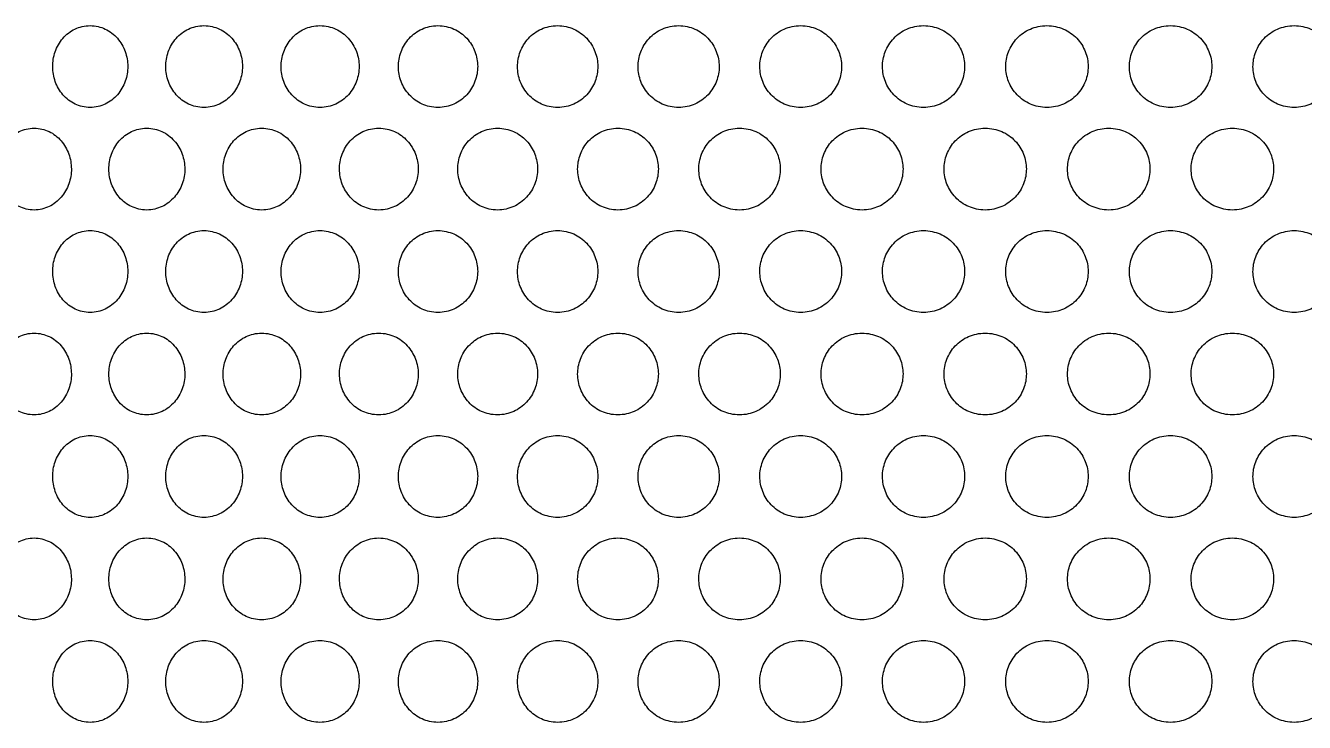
# Model space of a CAD drawing. Header units: millimetres. Extents: x 750 to 8479, y 2174 to 4333.
# Drawn here: x 1168 to 1292.8, y 2675.1 to 2743.1 of the extents above; entities that cross this region are included whole.
import ezdxf

# ---------------------------------------------------------------- set-up
doc = ezdxf.new("R2010")
doc.units = ezdxf.units.MM
doc.header["$LTSCALE"] = 153.67
doc.layers.add('02___PRT_ALL_AXES', color=7, linetype='CONTINUOUS')

msp = doc.modelspace()

# ---------------------------------------------------------------- linework, layer by layer
at = {"layer": '02___PRT_ALL_AXES', "color": 0, "linetype": 'Continuous'}
for points in [[(1174.32986, 2735.06591), (1173.78809, 2735.08775), (1172.82093, 2735.29974), (1171.6082, 2736.24269), (1170.84657, 2737.58256), (1170.59606, 2739.04925), (1170.83646, 2740.52312), (1171.59651, 2741.87762), (1172.81549, 2742.83075), (1173.78591, 2743.04428), (1174.32986, 2743.06591)], [(1174.32986, 2743.06591), (1174.87162, 2743.04407), (1175.84212, 2742.83209), (1177.06563, 2741.88914), (1177.83728, 2740.54927), (1178.09159, 2739.08257), (1177.84754, 2737.60871), (1177.07745, 2736.25421), (1175.84759, 2735.30107), (1174.8738, 2735.08754), (1174.32986, 2735.06591)], [(1185.438, 2735.06591), (1184.88503, 2735.08775), (1183.89767, 2735.29974), (1182.65918, 2736.24269), (1181.88116, 2737.58256), (1181.62523, 2739.04925), (1181.87083, 2740.52312), (1182.64723, 2741.87762), (1183.89211, 2742.83075), (1184.8828, 2743.04428), (1185.438, 2743.06591)], [(1185.438, 2743.06591), (1185.99096, 2743.04407), (1186.98131, 2742.83209), (1188.22941, 2741.88914), (1189.01637, 2740.54927), (1189.27569, 2739.08257), (1189.02683, 2737.60871), (1188.24147, 2736.25421), (1186.98688, 2735.30107), (1185.99319, 2735.08754), (1185.438, 2735.06591)], [(1196.76033, 2735.06591), (1196.19745, 2735.08775), (1195.19219, 2735.29974), (1193.93082, 2736.24269), (1193.13823, 2737.58256), (1192.87747, 2739.04925), (1193.12771, 2740.52312), (1193.91865, 2741.87762), (1195.18653, 2742.83075), (1196.19519, 2743.04428), (1196.76033, 2743.06591)], [(1196.76033, 2743.06591), (1197.32321, 2743.04407), (1198.33109, 2742.83209), (1199.60089, 2741.88914), (1200.40133, 2740.54927), (1200.66506, 2739.08257), (1200.41196, 2737.60871), (1199.61315, 2736.25421), (1198.33677, 2735.30107), (1197.32547, 2735.08754), (1196.76033, 2735.06591)], [(1208.2705, 2735.06591), (1207.69902, 2735.08775), (1206.67818, 2735.29974), (1205.39688, 2736.24269), (1204.59156, 2737.58256), (1204.32658, 2739.04925), (1204.58087, 2740.52312), (1205.38452, 2741.87762), (1206.67244, 2742.83075), (1207.69672, 2743.04428), (1208.2705, 2743.06591)], [(1208.2705, 2743.06591), (1208.84197, 2743.04407), (1209.86505, 2742.83209), (1211.15358, 2741.88914), (1211.96563, 2740.54927), (1212.23315, 2739.08257), (1211.97642, 2737.60871), (1211.16602, 2736.25421), (1209.87081, 2735.30107), (1208.84427, 2735.08754), (1208.2705, 2735.06591)], [(1219.94168, 2735.06591), (1219.36294, 2735.08775), (1218.32891, 2735.29974), (1217.03066, 2736.24269), (1216.21448, 2737.58256), (1215.9459, 2739.04925), (1216.20364, 2740.52312), (1217.01813, 2741.87762), (1218.32309, 2742.83075), (1219.36061, 2743.04428), (1219.94168, 2743.06591)], [(1219.94168, 2743.06591), (1220.52043, 2743.04407), (1221.55631, 2742.83209), (1222.86058, 2741.88914), (1223.68235, 2740.54927), (1223.95304, 2739.08257), (1223.69326, 2737.60871), (1222.87317, 2736.25421), (1221.56215, 2735.30107), (1220.52276, 2735.08754), (1219.94168, 2735.06591)], [(1231.74671, 2735.06591), (1231.16204, 2735.08775), (1230.11724, 2735.29974), (1228.80505, 2736.24269), (1227.97992, 2737.58256), (1227.70837, 2739.04925), (1227.96897, 2740.52312), (1228.79239, 2741.87762), (1230.11136, 2742.83075), (1231.15969, 2743.04428), (1231.74671, 2743.06591)], [(1231.74671, 2743.06591), (1232.33138, 2743.04407), (1233.37766, 2742.83209), (1234.69462, 2741.88914), (1235.52419, 2740.54927), (1235.79743, 2739.08257), (1235.53521, 2737.60871), (1234.70734, 2736.25421), (1233.38355, 2735.30107), (1232.33373, 2735.08754), (1231.74671, 2735.06591)], [(1243.65809, 2735.06591), (1243.06886, 2735.08775), (1242.01571, 2735.29974), (1240.69265, 2736.24269), (1239.86049, 2737.58256), (1239.58659, 2739.04925), (1239.84944, 2740.52312), (1240.67988, 2741.87762), (1242.00978, 2742.83075), (1243.06649, 2743.04428), (1243.65809, 2743.06591)], [(1243.65809, 2743.06591), (1244.24731, 2743.04407), (1245.30156, 2742.83209), (1246.62815, 2741.88914), (1247.46359, 2740.54927), (1247.73874, 2739.08257), (1247.47469, 2737.60871), (1246.64096, 2736.25421), (1245.3075, 2735.30107), (1244.24969, 2735.08754), (1243.65809, 2735.06591)], [(1255.64807, 2735.06591), (1255.05566, 2735.08775), (1253.99661, 2735.29974), (1252.66576, 2736.24269), (1251.8285, 2737.58256), (1251.5529, 2739.04925), (1251.81738, 2740.52312), (1252.65291, 2741.87762), (1253.99065, 2742.83075), (1255.05327, 2743.04428), (1255.64807, 2743.06591)], [(1255.64807, 2743.06591), (1256.24049, 2743.04407), (1257.30024, 2742.83209), (1258.63337, 2741.88914), (1259.47274, 2740.54927), (1259.74915, 2739.08257), (1259.48389, 2737.60871), (1258.64624, 2736.25421), (1257.3062, 2735.30107), (1256.24287, 2735.08754), (1255.64807, 2735.06591)], [(1267.68874, 2735.06591), (1267.09452, 2735.08775), (1266.03205, 2735.29974), (1264.6965, 2736.24269), (1263.8561, 2737.58256), (1263.57943, 2739.04925), (1263.84494, 2740.52312), (1264.68361, 2741.87762), (1266.02606, 2742.83075), (1267.09213, 2743.04428), (1267.68874, 2743.06591)], [(1267.68874, 2743.06591), (1268.28296, 2743.04407), (1269.34575, 2742.83209), (1270.68232, 2741.88914), (1271.52366, 2740.54927), (1271.80069, 2739.08257), (1271.53484, 2737.60871), (1270.69522, 2736.25421), (1269.35174, 2735.30107), (1268.28536, 2735.08754), (1267.68874, 2735.06591)], [(1279.75206, 2735.06591), (1279.15741, 2735.08775), (1278.09398, 2735.29974), (1276.75685, 2736.24269), (1275.91527, 2737.58256), (1275.63818, 2739.04925), (1275.90409, 2740.52312), (1276.74394, 2741.87762), (1278.088, 2742.83075), (1279.15502, 2743.04428), (1279.75206, 2743.06591)], [(1279.75206, 2743.06591), (1280.3467, 2743.04407), (1281.41005, 2742.83209), (1282.74694, 2741.88914), (1283.5883, 2740.54927), (1283.8653, 2739.08257), (1283.59947, 2737.60871), (1282.75984, 2736.25421), (1281.41604, 2735.30107), (1280.3491, 2735.08754), (1279.75206, 2735.06591)], [(1291.80992, 2735.06591), (1291.21623, 2735.08775), (1290.15433, 2735.29974), (1288.81873, 2736.24269), (1287.97792, 2737.58256), (1287.70106, 2739.04925), (1287.96675, 2740.52312), (1288.80584, 2741.87762), (1290.14835, 2742.83075), (1291.21385, 2743.04428), (1291.80992, 2743.06591)], [(1291.80992, 2743.06591), (1292.40361, 2743.04407), (1293.46504, 2742.83209), (1294.79914, 2741.88914), (1295.63855, 2740.54927), (1295.91488, 2739.08257), (1295.6497, 2737.60871), (1294.81201, 2736.25421), (1293.47102, 2735.30107), (1292.40599, 2735.08754), (1291.80992, 2735.06591)], [(1168.86421, 2725.06591), (1168.32852, 2725.08775), (1167.37232, 2725.29974), (1166.17353, 2726.24269), (1165.42076, 2727.58256), (1165.17318, 2729.04925), (1165.41077, 2730.52312), (1166.16197, 2731.87762), (1167.36693, 2732.83075), (1168.32637, 2733.04428), (1168.86421, 2733.06591)], [(1168.86421, 2733.06591), (1169.39991, 2733.04407), (1170.35963, 2732.83209), (1171.56977, 2731.88914), (1172.33309, 2730.54927), (1172.58467, 2729.08257), (1172.34324, 2727.60871), (1171.58146, 2726.25421), (1170.36504, 2725.30107), (1169.40206, 2725.08754), (1168.86421, 2725.06591)], [(1179.85552, 2725.06591), (1179.308, 2725.08775), (1178.33045, 2725.29974), (1177.10448, 2726.24269), (1176.33443, 2727.58256), (1176.08114, 2729.04925), (1176.32421, 2730.52312), (1177.09266, 2731.87762), (1178.32495, 2732.83075), (1179.30579, 2733.04428), (1179.85552, 2733.06591)], [(1179.85552, 2733.06591), (1180.40305, 2733.04407), (1181.38375, 2732.83209), (1182.61992, 2731.88914), (1183.39946, 2730.54927), (1183.65634, 2729.08257), (1183.40981, 2727.60871), (1182.63186, 2726.25421), (1181.38928, 2725.30107), (1180.40525, 2725.08754), (1179.85552, 2725.06591)], [(1191.07403, 2725.06591), (1190.51594, 2725.08775), (1189.51934, 2725.29974), (1188.26904, 2726.24269), (1187.48351, 2727.58256), (1187.22509, 2729.04925), (1187.47308, 2730.52312), (1188.25698, 2731.87762), (1189.51373, 2732.83075), (1190.5137, 2733.04428), (1191.07403, 2733.06591)], [(1191.07403, 2733.06591), (1191.63211, 2733.04407), (1192.63151, 2732.83209), (1193.89083, 2731.88914), (1194.68476, 2730.54927), (1194.94636, 2729.08257), (1194.69531, 2727.60871), (1193.90299, 2726.25421), (1192.63714, 2725.30107), (1191.63436, 2725.08754), (1191.07403, 2725.06591)], [(1202.4936, 2725.06591), (1201.92626, 2725.08775), (1200.91291, 2725.29974), (1199.64121, 2726.24269), (1198.84202, 2727.58256), (1198.57907, 2729.04925), (1198.83141, 2730.52312), (1199.62894, 2731.87762), (1200.90721, 2732.83075), (1201.92398, 2733.04428), (1202.4936, 2733.06591)], [(1202.4936, 2733.06591), (1203.06094, 2733.04407), (1204.07672, 2732.83209), (1205.35626, 2731.88914), (1206.16273, 2730.54927), (1206.42844, 2729.08257), (1206.17345, 2727.60871), (1205.36861, 2726.25421), (1204.08244, 2725.30107), (1203.06323, 2725.08754), (1202.4936, 2725.06591)], [(1214.08765, 2725.06591), (1213.51237, 2725.08775), (1212.48465, 2725.29974), (1211.19449, 2726.24269), (1210.3835, 2727.58256), (1210.11665, 2729.04925), (1210.37274, 2730.52312), (1211.18204, 2731.87762), (1212.47886, 2732.83075), (1213.51006, 2733.04428), (1214.08765, 2733.06591)], [(1214.08765, 2733.06591), (1214.66293, 2733.04407), (1215.69271, 2732.83209), (1216.98949, 2731.88914), (1217.80663, 2730.54927), (1218.07582, 2729.08257), (1217.81749, 2727.60871), (1217.00201, 2726.25421), (1215.69851, 2725.30107), (1214.66525, 2725.08754), (1214.08765, 2725.06591)], [(1225.82918, 2725.06591), (1225.2473, 2725.08775), (1224.20759, 2725.29974), (1222.90198, 2726.24269), (1222.08109, 2727.58256), (1221.81095, 2729.04925), (1222.07019, 2730.52312), (1222.88939, 2731.87762), (1224.20173, 2732.83075), (1225.24496, 2733.04428), (1225.82918, 2733.06591)], [(1225.82918, 2733.06591), (1226.41105, 2733.04407), (1227.45244, 2732.83209), (1228.76344, 2731.88914), (1229.58935, 2730.54927), (1229.86139, 2729.08257), (1229.60032, 2727.60871), (1228.7761, 2726.25421), (1227.45831, 2725.30107), (1226.4134, 2725.08754), (1225.82918, 2725.06591)], [(1237.69083, 2725.06591), (1237.10372, 2725.08775), (1236.05443, 2725.29974), (1234.73642, 2726.24269), (1233.90754, 2727.58256), (1233.63473, 2729.04925), (1233.89653, 2730.52312), (1234.72371, 2731.87762), (1236.04853, 2732.83075), (1237.10135, 2733.04428), (1237.69083, 2733.06591)], [(1237.69083, 2733.06591), (1238.27795, 2733.04407), (1239.32852, 2732.83209), (1240.65068, 2731.88914), (1241.48343, 2730.54927), (1241.7577, 2729.08257), (1241.4945, 2727.60871), (1240.66345, 2726.25421), (1239.33444, 2725.30107), (1238.28031, 2725.08754), (1237.69083, 2725.06591)], [(1249.645, 2725.06591), (1249.054, 2725.08775), (1247.9976, 2725.29974), (1246.67025, 2726.24269), (1245.8353, 2727.58256), (1245.56047, 2729.04925), (1245.82421, 2730.52312), (1246.65744, 2731.87762), (1247.99165, 2732.83075), (1249.05162, 2733.04428), (1249.645, 2733.06591)], [(1249.645, 2733.06591), (1250.23599, 2733.04407), (1251.29329, 2732.83209), (1252.62354, 2731.88914), (1253.46119, 2730.54927), (1253.73705, 2729.08257), (1253.47232, 2727.60871), (1252.63638, 2726.25421), (1251.29925, 2725.30107), (1250.23837, 2725.08754), (1249.645, 2725.06591)], [(1261.66382, 2725.06591), (1261.07033, 2725.08775), (1260.00926, 2725.29974), (1258.67567, 2726.24269), (1257.8366, 2727.58256), (1257.56038, 2729.04925), (1257.82546, 2730.52312), (1258.6628, 2731.87762), (1260.00329, 2732.83075), (1261.06794, 2733.04428), (1261.66382, 2733.06591)], [(1261.66382, 2733.06591), (1262.25731, 2733.04407), (1263.31889, 2732.83209), (1264.65413, 2731.88914), (1265.49473, 2730.54927), (1265.77153, 2729.08257), (1265.5059, 2727.60871), (1264.66702, 2726.25421), (1263.32487, 2725.30107), (1262.2597, 2725.08754), (1261.66382, 2725.06591)], [(1273.71932, 2725.06591), (1273.12472, 2725.08775), (1272.06146, 2725.29974), (1270.72473, 2726.24269), (1269.88349, 2727.58256), (1269.60653, 2729.04925), (1269.87232, 2730.52312), (1270.71183, 2731.87762), (1272.05547, 2732.83075), (1273.12232, 2733.04428), (1273.71932, 2733.06591)], [(1273.71932, 2733.06591), (1274.31393, 2733.04407), (1275.37731, 2732.83209), (1276.71443, 2731.88914), (1277.55602, 2730.54927), (1277.83312, 2729.08257), (1277.5672, 2727.60871), (1276.72733, 2726.25421), (1275.3833, 2725.30107), (1274.31632, 2725.08754), (1273.71932, 2725.06591)], [(1285.78343, 2725.06591), (1285.18909, 2725.08775), (1284.12611, 2725.29974), (1282.78936, 2726.24269), (1281.94791, 2727.58256), (1281.67086, 2729.04925), (1281.93674, 2730.52312), (1282.77645, 2731.87762), (1284.12013, 2732.83075), (1285.1867, 2733.04428), (1285.78343, 2733.06591)], [(1285.78343, 2733.06591), (1286.37776, 2733.04407), (1287.44047, 2732.83209), (1288.77635, 2731.88914), (1289.61698, 2730.54927), (1289.89373, 2729.08257), (1289.62814, 2727.60871), (1288.78924, 2726.25421), (1287.44645, 2725.30107), (1286.38016, 2725.08754), (1285.78343, 2725.06591)], [(1174.32986, 2715.06591), (1173.78809, 2715.08775), (1172.82093, 2715.29974), (1171.6082, 2716.24269), (1170.84657, 2717.58256), (1170.59606, 2719.04925), (1170.83646, 2720.52312), (1171.59651, 2721.87762), (1172.81549, 2722.83075), (1173.78591, 2723.04428), (1174.32986, 2723.06591)], [(1174.32986, 2723.06591), (1174.87162, 2723.04407), (1175.84212, 2722.83209), (1177.06563, 2721.88914), (1177.83728, 2720.54927), (1178.09159, 2719.08257), (1177.84754, 2717.60871), (1177.07745, 2716.25421), (1175.84759, 2715.30107), (1174.8738, 2715.08754), (1174.32986, 2715.06591)], [(1185.438, 2715.06591), (1184.88503, 2715.08775), (1183.89767, 2715.29974), (1182.65918, 2716.24269), (1181.88116, 2717.58256), (1181.62523, 2719.04925), (1181.87083, 2720.52312), (1182.64723, 2721.87762), (1183.89211, 2722.83075), (1184.8828, 2723.04428), (1185.438, 2723.06591)], [(1185.438, 2723.06591), (1185.99096, 2723.04407), (1186.98131, 2722.83209), (1188.22941, 2721.88914), (1189.01637, 2720.54927), (1189.27569, 2719.08257), (1189.02683, 2717.60871), (1188.24147, 2716.25421), (1186.98688, 2715.30107), (1185.99319, 2715.08754), (1185.438, 2715.06591)], [(1196.76033, 2715.06591), (1196.19745, 2715.08775), (1195.19219, 2715.29974), (1193.93082, 2716.24269), (1193.13823, 2717.58256), (1192.87747, 2719.04925), (1193.12771, 2720.52312), (1193.91865, 2721.87762), (1195.18653, 2722.83075), (1196.19519, 2723.04428), (1196.76033, 2723.06591)], [(1196.76033, 2723.06591), (1197.32321, 2723.04407), (1198.33109, 2722.83209), (1199.60089, 2721.88914), (1200.40133, 2720.54927), (1200.66506, 2719.08257), (1200.41196, 2717.60871), (1199.61315, 2716.25421), (1198.33677, 2715.30107), (1197.32547, 2715.08754), (1196.76033, 2715.06591)], [(1208.2705, 2715.06591), (1207.69902, 2715.08775), (1206.67818, 2715.29974), (1205.39688, 2716.24269), (1204.59156, 2717.58256), (1204.32658, 2719.04925), (1204.58087, 2720.52312), (1205.38452, 2721.87762), (1206.67244, 2722.83075), (1207.69672, 2723.04428), (1208.2705, 2723.06591)], [(1208.2705, 2723.06591), (1208.84197, 2723.04407), (1209.86505, 2722.83209), (1211.15358, 2721.88914), (1211.96563, 2720.54927), (1212.23315, 2719.08257), (1211.97642, 2717.60871), (1211.16602, 2716.25421), (1209.87081, 2715.30107), (1208.84427, 2715.08754), (1208.2705, 2715.06591)], [(1219.94168, 2715.06591), (1219.36294, 2715.08775), (1218.32891, 2715.29974), (1217.03066, 2716.24269), (1216.21448, 2717.58256), (1215.9459, 2719.04925), (1216.20364, 2720.52312), (1217.01813, 2721.87762), (1218.32309, 2722.83075), (1219.36061, 2723.04428), (1219.94168, 2723.06591)], [(1219.94168, 2723.06591), (1220.52043, 2723.04407), (1221.55631, 2722.83209), (1222.86058, 2721.88914), (1223.68235, 2720.54927), (1223.95304, 2719.08257), (1223.69326, 2717.60871), (1222.87317, 2716.25421), (1221.56215, 2715.30107), (1220.52276, 2715.08754), (1219.94168, 2715.06591)], [(1231.74671, 2715.06591), (1231.16204, 2715.08775), (1230.11724, 2715.29974), (1228.80505, 2716.24269), (1227.97992, 2717.58256), (1227.70837, 2719.04925), (1227.96897, 2720.52312), (1228.79239, 2721.87762), (1230.11136, 2722.83075), (1231.15969, 2723.04428), (1231.74671, 2723.06591)], [(1231.74671, 2723.06591), (1232.33138, 2723.04407), (1233.37766, 2722.83209), (1234.69462, 2721.88914), (1235.52419, 2720.54927), (1235.79743, 2719.08257), (1235.53521, 2717.60871), (1234.70734, 2716.25421), (1233.38355, 2715.30107), (1232.33373, 2715.08754), (1231.74671, 2715.06591)], [(1243.65809, 2715.06591), (1243.06886, 2715.08775), (1242.01571, 2715.29974), (1240.69265, 2716.24269), (1239.86049, 2717.58256), (1239.58659, 2719.04925), (1239.84944, 2720.52312), (1240.67988, 2721.87762), (1242.00978, 2722.83075), (1243.06649, 2723.04428), (1243.65809, 2723.06591)], [(1243.65809, 2723.06591), (1244.24731, 2723.04407), (1245.30156, 2722.83209), (1246.62815, 2721.88914), (1247.46359, 2720.54927), (1247.73874, 2719.08257), (1247.47469, 2717.60871), (1246.64096, 2716.25421), (1245.3075, 2715.30107), (1244.24969, 2715.08754), (1243.65809, 2715.06591)], [(1255.64807, 2715.06591), (1255.05566, 2715.08775), (1253.99661, 2715.29974), (1252.66576, 2716.24269), (1251.8285, 2717.58256), (1251.5529, 2719.04925), (1251.81738, 2720.52312), (1252.65291, 2721.87762), (1253.99065, 2722.83075), (1255.05327, 2723.04428), (1255.64807, 2723.06591)], [(1255.64807, 2723.06591), (1256.24049, 2723.04407), (1257.30024, 2722.83209), (1258.63337, 2721.88914), (1259.47274, 2720.54927), (1259.74915, 2719.08257), (1259.48389, 2717.60871), (1258.64624, 2716.25421), (1257.3062, 2715.30107), (1256.24287, 2715.08754), (1255.64807, 2715.06591)], [(1267.68874, 2715.06591), (1267.09452, 2715.08775), (1266.03205, 2715.29974), (1264.6965, 2716.24269), (1263.8561, 2717.58256), (1263.57943, 2719.04925), (1263.84494, 2720.52312), (1264.68361, 2721.87762), (1266.02606, 2722.83075), (1267.09213, 2723.04428), (1267.68874, 2723.06591)], [(1267.68874, 2723.06591), (1268.28296, 2723.04407), (1269.34575, 2722.83209), (1270.68232, 2721.88914), (1271.52366, 2720.54927), (1271.80069, 2719.08257), (1271.53484, 2717.60871), (1270.69522, 2716.25421), (1269.35174, 2715.30107), (1268.28536, 2715.08754), (1267.68874, 2715.06591)], [(1279.75206, 2715.06591), (1279.15741, 2715.08775), (1278.09398, 2715.29974), (1276.75685, 2716.24269), (1275.91527, 2717.58256), (1275.63818, 2719.04925), (1275.90409, 2720.52312), (1276.74394, 2721.87762), (1278.088, 2722.83075), (1279.15502, 2723.04428), (1279.75206, 2723.06591)], [(1279.75206, 2723.06591), (1280.3467, 2723.04407), (1281.41005, 2722.83209), (1282.74694, 2721.88914), (1283.5883, 2720.54927), (1283.8653, 2719.08257), (1283.59947, 2717.60871), (1282.75984, 2716.25421), (1281.41604, 2715.30107), (1280.3491, 2715.08754), (1279.75206, 2715.06591)], [(1291.80992, 2715.06591), (1291.21623, 2715.08775), (1290.15433, 2715.29974), (1288.81873, 2716.24269), (1287.97792, 2717.58256), (1287.70106, 2719.04925), (1287.96675, 2720.52312), (1288.80584, 2721.87762), (1290.14835, 2722.83075), (1291.21385, 2723.04428), (1291.80992, 2723.06591)], [(1291.80992, 2723.06591), (1292.40361, 2723.04407), (1293.46504, 2722.83209), (1294.79914, 2721.88914), (1295.63855, 2720.54927), (1295.91488, 2719.08257), (1295.6497, 2717.60871), (1294.81201, 2716.25421), (1293.47102, 2715.30107), (1292.40599, 2715.08754), (1291.80992, 2715.06591)], [(1168.86421, 2705.06591), (1168.32852, 2705.08775), (1167.37232, 2705.29974), (1166.17353, 2706.24269), (1165.42076, 2707.58256), (1165.17318, 2709.04925), (1165.41077, 2710.52312), (1166.16197, 2711.87762), (1167.36693, 2712.83075), (1168.32637, 2713.04428), (1168.86421, 2713.06591)], [(1168.86421, 2713.06591), (1169.39991, 2713.04407), (1170.35963, 2712.83209), (1171.56977, 2711.88914), (1172.33309, 2710.54927), (1172.58467, 2709.08257), (1172.34324, 2707.60871), (1171.58146, 2706.25421), (1170.36504, 2705.30107), (1169.40206, 2705.08754), (1168.86421, 2705.06591)], [(1179.85552, 2705.06591), (1179.308, 2705.08775), (1178.33045, 2705.29974), (1177.10448, 2706.24269), (1176.33443, 2707.58256), (1176.08114, 2709.04925), (1176.32421, 2710.52312), (1177.09266, 2711.87762), (1178.32495, 2712.83075), (1179.30579, 2713.04428), (1179.85552, 2713.06591)], [(1179.85552, 2713.06591), (1180.40305, 2713.04407), (1181.38375, 2712.83209), (1182.61992, 2711.88914), (1183.39946, 2710.54927), (1183.65634, 2709.08257), (1183.40981, 2707.60871), (1182.63186, 2706.25421), (1181.38928, 2705.30107), (1180.40525, 2705.08754), (1179.85552, 2705.06591)], [(1191.07403, 2705.06591), (1190.51594, 2705.08775), (1189.51934, 2705.29974), (1188.26904, 2706.24269), (1187.48351, 2707.58256), (1187.22509, 2709.04925), (1187.47308, 2710.52312), (1188.25698, 2711.87762), (1189.51373, 2712.83075), (1190.5137, 2713.04428), (1191.07403, 2713.06591)], [(1191.07403, 2713.06591), (1191.63211, 2713.04407), (1192.63151, 2712.83209), (1193.89083, 2711.88914), (1194.68476, 2710.54927), (1194.94636, 2709.08257), (1194.69531, 2707.60871), (1193.90299, 2706.25421), (1192.63714, 2705.30107), (1191.63436, 2705.08754), (1191.07403, 2705.06591)], [(1202.4936, 2705.06591), (1201.92626, 2705.08775), (1200.91291, 2705.29974), (1199.64121, 2706.24269), (1198.84202, 2707.58256), (1198.57907, 2709.04925), (1198.83141, 2710.52312), (1199.62894, 2711.87762), (1200.90721, 2712.83075), (1201.92398, 2713.04428), (1202.4936, 2713.06591)], [(1202.4936, 2713.06591), (1203.06094, 2713.04407), (1204.07672, 2712.83209), (1205.35626, 2711.88914), (1206.16273, 2710.54927), (1206.42844, 2709.08257), (1206.17345, 2707.60871), (1205.36861, 2706.25421), (1204.08244, 2705.30107), (1203.06323, 2705.08754), (1202.4936, 2705.06591)], [(1214.08765, 2705.06591), (1213.51237, 2705.08775), (1212.48465, 2705.29974), (1211.19449, 2706.24269), (1210.3835, 2707.58256), (1210.11665, 2709.04925), (1210.37274, 2710.52312), (1211.18204, 2711.87762), (1212.47886, 2712.83075), (1213.51006, 2713.04428), (1214.08765, 2713.06591)], [(1214.08765, 2713.06591), (1214.66293, 2713.04407), (1215.69271, 2712.83209), (1216.98949, 2711.88914), (1217.80663, 2710.54927), (1218.07582, 2709.08257), (1217.81749, 2707.60871), (1217.00201, 2706.25421), (1215.69851, 2705.30107), (1214.66525, 2705.08754), (1214.08765, 2705.06591)], [(1225.82918, 2705.06591), (1225.2473, 2705.08775), (1224.20759, 2705.29974), (1222.90198, 2706.24269), (1222.08109, 2707.58256), (1221.81095, 2709.04925), (1222.07019, 2710.52312), (1222.88939, 2711.87762), (1224.20173, 2712.83075), (1225.24496, 2713.04428), (1225.82918, 2713.06591)], [(1225.82918, 2713.06591), (1226.41105, 2713.04407), (1227.45244, 2712.83209), (1228.76344, 2711.88914), (1229.58935, 2710.54927), (1229.86139, 2709.08257), (1229.60032, 2707.60871), (1228.7761, 2706.25421), (1227.45831, 2705.30107), (1226.4134, 2705.08754), (1225.82918, 2705.06591)], [(1237.69083, 2705.06591), (1237.10372, 2705.08775), (1236.05443, 2705.29974), (1234.73642, 2706.24269), (1233.90754, 2707.58256), (1233.63473, 2709.04925), (1233.89653, 2710.52312), (1234.72371, 2711.87762), (1236.04853, 2712.83075), (1237.10135, 2713.04428), (1237.69083, 2713.06591)], [(1237.69083, 2713.06591), (1238.27795, 2713.04407), (1239.32852, 2712.83209), (1240.65068, 2711.88914), (1241.48343, 2710.54927), (1241.7577, 2709.08257), (1241.4945, 2707.60871), (1240.66345, 2706.25421), (1239.33444, 2705.30107), (1238.28031, 2705.08754), (1237.69083, 2705.06591)], [(1249.645, 2705.06591), (1249.054, 2705.08775), (1247.9976, 2705.29974), (1246.67025, 2706.24269), (1245.8353, 2707.58256), (1245.56047, 2709.04925), (1245.82421, 2710.52312), (1246.65744, 2711.87762), (1247.99165, 2712.83075), (1249.05162, 2713.04428), (1249.645, 2713.06591)], [(1249.645, 2713.06591), (1250.23599, 2713.04407), (1251.29329, 2712.83209), (1252.62354, 2711.88914), (1253.46119, 2710.54927), (1253.73705, 2709.08257), (1253.47232, 2707.60871), (1252.63638, 2706.25421), (1251.29925, 2705.30107), (1250.23837, 2705.08754), (1249.645, 2705.06591)], [(1261.66382, 2705.06591), (1261.07033, 2705.08775), (1260.00926, 2705.29974), (1258.67567, 2706.24269), (1257.8366, 2707.58256), (1257.56038, 2709.04925), (1257.82546, 2710.52312), (1258.6628, 2711.87762), (1260.00329, 2712.83075), (1261.06794, 2713.04428), (1261.66382, 2713.06591)], [(1261.66382, 2713.06591), (1262.25731, 2713.04407), (1263.31889, 2712.83209), (1264.65413, 2711.88914), (1265.49473, 2710.54927), (1265.77153, 2709.08257), (1265.5059, 2707.60871), (1264.66702, 2706.25421), (1263.32487, 2705.30107), (1262.2597, 2705.08754), (1261.66382, 2705.06591)], [(1273.71932, 2705.06591), (1273.12472, 2705.08775), (1272.06146, 2705.29974), (1270.72473, 2706.24269), (1269.88349, 2707.58256), (1269.60653, 2709.04925), (1269.87232, 2710.52312), (1270.71183, 2711.87762), (1272.05547, 2712.83075), (1273.12232, 2713.04428), (1273.71932, 2713.06591)], [(1273.71932, 2713.06591), (1274.31393, 2713.04407), (1275.37731, 2712.83209), (1276.71443, 2711.88914), (1277.55602, 2710.54927), (1277.83312, 2709.08257), (1277.5672, 2707.60871), (1276.72733, 2706.25421), (1275.3833, 2705.30107), (1274.31632, 2705.08754), (1273.71932, 2705.06591)], [(1285.78343, 2705.06591), (1285.18909, 2705.08775), (1284.12611, 2705.29974), (1282.78936, 2706.24269), (1281.94791, 2707.58256), (1281.67086, 2709.04925), (1281.93674, 2710.52312), (1282.77645, 2711.87762), (1284.12013, 2712.83075), (1285.1867, 2713.04428), (1285.78343, 2713.06591)], [(1285.78343, 2713.06591), (1286.37776, 2713.04407), (1287.44047, 2712.83209), (1288.77635, 2711.88914), (1289.61698, 2710.54927), (1289.89373, 2709.08257), (1289.62814, 2707.60871), (1288.78924, 2706.25421), (1287.44645, 2705.30107), (1286.38016, 2705.08754), (1285.78343, 2705.06591)], [(1174.32986, 2695.06591), (1173.78809, 2695.08775), (1172.82093, 2695.29974), (1171.6082, 2696.24269), (1170.84657, 2697.58256), (1170.59606, 2699.04925), (1170.83646, 2700.52312), (1171.59651, 2701.87762), (1172.81549, 2702.83075), (1173.78591, 2703.04428), (1174.32986, 2703.06591)], [(1174.32986, 2703.06591), (1174.87162, 2703.04407), (1175.84212, 2702.83209), (1177.06563, 2701.88914), (1177.83728, 2700.54927), (1178.09159, 2699.08257), (1177.84754, 2697.60871), (1177.07745, 2696.25421), (1175.84759, 2695.30107), (1174.8738, 2695.08754), (1174.32986, 2695.06591)], [(1185.438, 2695.06591), (1184.88503, 2695.08775), (1183.89767, 2695.29974), (1182.65918, 2696.24269), (1181.88116, 2697.58256), (1181.62523, 2699.04925), (1181.87083, 2700.52312), (1182.64723, 2701.87762), (1183.89211, 2702.83075), (1184.8828, 2703.04428), (1185.438, 2703.06591)], [(1185.438, 2703.06591), (1185.99096, 2703.04407), (1186.98131, 2702.83209), (1188.22941, 2701.88914), (1189.01637, 2700.54927), (1189.27569, 2699.08257), (1189.02683, 2697.60871), (1188.24147, 2696.25421), (1186.98688, 2695.30107), (1185.99319, 2695.08754), (1185.438, 2695.06591)], [(1196.76033, 2695.06591), (1196.19745, 2695.08775), (1195.19219, 2695.29974), (1193.93082, 2696.24269), (1193.13823, 2697.58256), (1192.87747, 2699.04925), (1193.12771, 2700.52312), (1193.91865, 2701.87762), (1195.18653, 2702.83075), (1196.19519, 2703.04428), (1196.76033, 2703.06591)], [(1196.76033, 2703.06591), (1197.32321, 2703.04407), (1198.33109, 2702.83209), (1199.60089, 2701.88914), (1200.40133, 2700.54927), (1200.66506, 2699.08257), (1200.41196, 2697.60871), (1199.61315, 2696.25421), (1198.33677, 2695.30107), (1197.32547, 2695.08754), (1196.76033, 2695.06591)], [(1208.2705, 2695.06591), (1207.69902, 2695.08775), (1206.67818, 2695.29974), (1205.39688, 2696.24269), (1204.59156, 2697.58256), (1204.32658, 2699.04925), (1204.58087, 2700.52312), (1205.38452, 2701.87762), (1206.67244, 2702.83075), (1207.69672, 2703.04428), (1208.2705, 2703.06591)], [(1208.2705, 2703.06591), (1208.84197, 2703.04407), (1209.86505, 2702.83209), (1211.15358, 2701.88914), (1211.96563, 2700.54927), (1212.23315, 2699.08257), (1211.97642, 2697.60871), (1211.16602, 2696.25421), (1209.87081, 2695.30107), (1208.84427, 2695.08754), (1208.2705, 2695.06591)], [(1219.94168, 2695.06591), (1219.36294, 2695.08775), (1218.32891, 2695.29974), (1217.03066, 2696.24269), (1216.21448, 2697.58256), (1215.9459, 2699.04925), (1216.20364, 2700.52312), (1217.01813, 2701.87762), (1218.32309, 2702.83075), (1219.36061, 2703.04428), (1219.94168, 2703.06591)], [(1219.94168, 2703.06591), (1220.52043, 2703.04407), (1221.55631, 2702.83209), (1222.86058, 2701.88914), (1223.68235, 2700.54927), (1223.95304, 2699.08257), (1223.69326, 2697.60871), (1222.87317, 2696.25421), (1221.56215, 2695.30107), (1220.52276, 2695.08754), (1219.94168, 2695.06591)], [(1231.74671, 2695.06591), (1231.16204, 2695.08775), (1230.11724, 2695.29974), (1228.80505, 2696.24269), (1227.97992, 2697.58256), (1227.70837, 2699.04925), (1227.96897, 2700.52312), (1228.79239, 2701.87762), (1230.11136, 2702.83075), (1231.15969, 2703.04428), (1231.74671, 2703.06591)], [(1231.74671, 2703.06591), (1232.33138, 2703.04407), (1233.37766, 2702.83209), (1234.69462, 2701.88914), (1235.52419, 2700.54927), (1235.79743, 2699.08257), (1235.53521, 2697.60871), (1234.70734, 2696.25421), (1233.38355, 2695.30107), (1232.33373, 2695.08754), (1231.74671, 2695.06591)], [(1243.65809, 2695.06591), (1243.06886, 2695.08775), (1242.01571, 2695.29974), (1240.69265, 2696.24269), (1239.86049, 2697.58256), (1239.58659, 2699.04925), (1239.84944, 2700.52312), (1240.67988, 2701.87762), (1242.00978, 2702.83075), (1243.06649, 2703.04428), (1243.65809, 2703.06591)], [(1243.65809, 2703.06591), (1244.24731, 2703.04407), (1245.30156, 2702.83209), (1246.62815, 2701.88914), (1247.46359, 2700.54927), (1247.73874, 2699.08257), (1247.47469, 2697.60871), (1246.64096, 2696.25421), (1245.3075, 2695.30107), (1244.24969, 2695.08754), (1243.65809, 2695.06591)], [(1255.64807, 2695.06591), (1255.05566, 2695.08775), (1253.99661, 2695.29974), (1252.66576, 2696.24269), (1251.8285, 2697.58256), (1251.5529, 2699.04925), (1251.81738, 2700.52312), (1252.65291, 2701.87762), (1253.99065, 2702.83075), (1255.05327, 2703.04428), (1255.64807, 2703.06591)], [(1255.64807, 2703.06591), (1256.24049, 2703.04407), (1257.30024, 2702.83209), (1258.63337, 2701.88914), (1259.47274, 2700.54927), (1259.74915, 2699.08257), (1259.48389, 2697.60871), (1258.64624, 2696.25421), (1257.3062, 2695.30107), (1256.24287, 2695.08754), (1255.64807, 2695.06591)], [(1267.68874, 2695.06591), (1267.09452, 2695.08775), (1266.03205, 2695.29974), (1264.6965, 2696.24269), (1263.8561, 2697.58256), (1263.57943, 2699.04925), (1263.84494, 2700.52312), (1264.68361, 2701.87762), (1266.02606, 2702.83075), (1267.09213, 2703.04428), (1267.68874, 2703.06591)], [(1267.68874, 2703.06591), (1268.28296, 2703.04407), (1269.34575, 2702.83209), (1270.68232, 2701.88914), (1271.52366, 2700.54927), (1271.80069, 2699.08257), (1271.53484, 2697.60871), (1270.69522, 2696.25421), (1269.35174, 2695.30107), (1268.28536, 2695.08754), (1267.68874, 2695.06591)], [(1279.75206, 2695.06591), (1279.15741, 2695.08775), (1278.09398, 2695.29974), (1276.75685, 2696.24269), (1275.91527, 2697.58256), (1275.63818, 2699.04925), (1275.90409, 2700.52312), (1276.74394, 2701.87762), (1278.088, 2702.83075), (1279.15502, 2703.04428), (1279.75206, 2703.06591)], [(1279.75206, 2703.06591), (1280.3467, 2703.04407), (1281.41005, 2702.83209), (1282.74694, 2701.88914), (1283.5883, 2700.54927), (1283.8653, 2699.08257), (1283.59947, 2697.60871), (1282.75984, 2696.25421), (1281.41604, 2695.30107), (1280.3491, 2695.08754), (1279.75206, 2695.06591)], [(1291.80992, 2695.06591), (1291.21623, 2695.08775), (1290.15433, 2695.29974), (1288.81873, 2696.24269), (1287.97792, 2697.58256), (1287.70106, 2699.04925), (1287.96675, 2700.52312), (1288.80584, 2701.87762), (1290.14835, 2702.83075), (1291.21385, 2703.04428), (1291.80992, 2703.06591)], [(1291.80992, 2703.06591), (1292.40361, 2703.04407), (1293.46504, 2702.83209), (1294.79914, 2701.88914), (1295.63855, 2700.54927), (1295.91488, 2699.08257), (1295.6497, 2697.60871), (1294.81201, 2696.25421), (1293.47102, 2695.30107), (1292.40599, 2695.08754), (1291.80992, 2695.06591)], [(1168.86421, 2685.06591), (1168.32852, 2685.08775), (1167.37232, 2685.29974), (1166.17353, 2686.24269), (1165.42076, 2687.58256), (1165.17318, 2689.04925), (1165.41077, 2690.52312), (1166.16197, 2691.87762), (1167.36693, 2692.83075), (1168.32637, 2693.04428), (1168.86421, 2693.06591)], [(1168.86421, 2693.06591), (1169.39991, 2693.04407), (1170.35963, 2692.83209), (1171.56977, 2691.88914), (1172.33309, 2690.54927), (1172.58467, 2689.08257), (1172.34324, 2687.60871), (1171.58146, 2686.25421), (1170.36504, 2685.30107), (1169.40206, 2685.08754), (1168.86421, 2685.06591)], [(1179.85552, 2685.06591), (1179.308, 2685.08775), (1178.33045, 2685.29974), (1177.10448, 2686.24269), (1176.33443, 2687.58256), (1176.08114, 2689.04925), (1176.32421, 2690.52312), (1177.09266, 2691.87762), (1178.32495, 2692.83075), (1179.30579, 2693.04428), (1179.85552, 2693.06591)], [(1179.85552, 2693.06591), (1180.40305, 2693.04407), (1181.38375, 2692.83209), (1182.61992, 2691.88914), (1183.39946, 2690.54927), (1183.65634, 2689.08257), (1183.40981, 2687.60871), (1182.63186, 2686.25421), (1181.38928, 2685.30107), (1180.40525, 2685.08754), (1179.85552, 2685.06591)], [(1191.07403, 2685.06591), (1190.51594, 2685.08775), (1189.51934, 2685.29974), (1188.26904, 2686.24269), (1187.48351, 2687.58256), (1187.22509, 2689.04925), (1187.47308, 2690.52312), (1188.25698, 2691.87762), (1189.51373, 2692.83075), (1190.5137, 2693.04428), (1191.07403, 2693.06591)], [(1191.07403, 2693.06591), (1191.63211, 2693.04407), (1192.63151, 2692.83209), (1193.89083, 2691.88914), (1194.68476, 2690.54927), (1194.94636, 2689.08257), (1194.69531, 2687.60871), (1193.90299, 2686.25421), (1192.63714, 2685.30107), (1191.63436, 2685.08754), (1191.07403, 2685.06591)], [(1202.4936, 2685.06591), (1201.92626, 2685.08775), (1200.91291, 2685.29974), (1199.64121, 2686.24269), (1198.84202, 2687.58256), (1198.57907, 2689.04925), (1198.83141, 2690.52312), (1199.62894, 2691.87762), (1200.90721, 2692.83075), (1201.92398, 2693.04428), (1202.4936, 2693.06591)], [(1202.4936, 2693.06591), (1203.06094, 2693.04407), (1204.07672, 2692.83209), (1205.35626, 2691.88914), (1206.16273, 2690.54927), (1206.42844, 2689.08257), (1206.17345, 2687.60871), (1205.36861, 2686.25421), (1204.08244, 2685.30107), (1203.06323, 2685.08754), (1202.4936, 2685.06591)], [(1214.08765, 2685.06591), (1213.51237, 2685.08775), (1212.48465, 2685.29974), (1211.19449, 2686.24269), (1210.3835, 2687.58256), (1210.11665, 2689.04925), (1210.37274, 2690.52312), (1211.18204, 2691.87762), (1212.47886, 2692.83075), (1213.51006, 2693.04428), (1214.08765, 2693.06591)], [(1214.08765, 2693.06591), (1214.66293, 2693.04407), (1215.69271, 2692.83209), (1216.98949, 2691.88914), (1217.80663, 2690.54927), (1218.07582, 2689.08257), (1217.81749, 2687.60871), (1217.00201, 2686.25421), (1215.69851, 2685.30107), (1214.66525, 2685.08754), (1214.08765, 2685.06591)], [(1225.82918, 2685.06591), (1225.2473, 2685.08775), (1224.20759, 2685.29974), (1222.90198, 2686.24269), (1222.08109, 2687.58256), (1221.81095, 2689.04925), (1222.07019, 2690.52312), (1222.88939, 2691.87762), (1224.20173, 2692.83075), (1225.24496, 2693.04428), (1225.82918, 2693.06591)], [(1225.82918, 2693.06591), (1226.41105, 2693.04407), (1227.45244, 2692.83209), (1228.76344, 2691.88914), (1229.58935, 2690.54927), (1229.86139, 2689.08257), (1229.60032, 2687.60871), (1228.7761, 2686.25421), (1227.45831, 2685.30107), (1226.4134, 2685.08754), (1225.82918, 2685.06591)], [(1237.69083, 2685.06591), (1237.10372, 2685.08775), (1236.05443, 2685.29974), (1234.73642, 2686.24269), (1233.90754, 2687.58256), (1233.63473, 2689.04925), (1233.89653, 2690.52312), (1234.72371, 2691.87762), (1236.04853, 2692.83075), (1237.10135, 2693.04428), (1237.69083, 2693.06591)], [(1237.69083, 2693.06591), (1238.27795, 2693.04407), (1239.32852, 2692.83209), (1240.65068, 2691.88914), (1241.48343, 2690.54927), (1241.7577, 2689.08257), (1241.4945, 2687.60871), (1240.66345, 2686.25421), (1239.33444, 2685.30107), (1238.28031, 2685.08754), (1237.69083, 2685.06591)], [(1249.645, 2685.06591), (1249.054, 2685.08775), (1247.9976, 2685.29974), (1246.67025, 2686.24269), (1245.8353, 2687.58256), (1245.56047, 2689.04925), (1245.82421, 2690.52312), (1246.65744, 2691.87762), (1247.99165, 2692.83075), (1249.05162, 2693.04428), (1249.645, 2693.06591)], [(1249.645, 2693.06591), (1250.23599, 2693.04407), (1251.29329, 2692.83209), (1252.62354, 2691.88914), (1253.46119, 2690.54927), (1253.73705, 2689.08257), (1253.47232, 2687.60871), (1252.63638, 2686.25421), (1251.29925, 2685.30107), (1250.23837, 2685.08754), (1249.645, 2685.06591)], [(1261.66382, 2685.06591), (1261.07033, 2685.08775), (1260.00926, 2685.29974), (1258.67567, 2686.24269), (1257.8366, 2687.58256), (1257.56038, 2689.04925), (1257.82546, 2690.52312), (1258.6628, 2691.87762), (1260.00329, 2692.83075), (1261.06794, 2693.04428), (1261.66382, 2693.06591)], [(1261.66382, 2693.06591), (1262.25731, 2693.04407), (1263.31889, 2692.83209), (1264.65413, 2691.88914), (1265.49473, 2690.54927), (1265.77153, 2689.08257), (1265.5059, 2687.60871), (1264.66702, 2686.25421), (1263.32487, 2685.30107), (1262.2597, 2685.08754), (1261.66382, 2685.06591)], [(1273.71932, 2685.06591), (1273.12472, 2685.08775), (1272.06146, 2685.29974), (1270.72473, 2686.24269), (1269.88349, 2687.58256), (1269.60653, 2689.04925), (1269.87232, 2690.52312), (1270.71183, 2691.87762), (1272.05547, 2692.83075), (1273.12232, 2693.04428), (1273.71932, 2693.06591)], [(1273.71932, 2693.06591), (1274.31393, 2693.04407), (1275.37731, 2692.83209), (1276.71443, 2691.88914), (1277.55602, 2690.54927), (1277.83312, 2689.08257), (1277.5672, 2687.60871), (1276.72733, 2686.25421), (1275.3833, 2685.30107), (1274.31632, 2685.08754), (1273.71932, 2685.06591)], [(1285.78343, 2685.06591), (1285.18909, 2685.08775), (1284.12611, 2685.29974), (1282.78936, 2686.24269), (1281.94791, 2687.58256), (1281.67086, 2689.04925), (1281.93674, 2690.52312), (1282.77645, 2691.87762), (1284.12013, 2692.83075), (1285.1867, 2693.04428), (1285.78343, 2693.06591)], [(1285.78343, 2693.06591), (1286.37776, 2693.04407), (1287.44047, 2692.83209), (1288.77635, 2691.88914), (1289.61698, 2690.54927), (1289.89373, 2689.08257), (1289.62814, 2687.60871), (1288.78924, 2686.25421), (1287.44645, 2685.30107), (1286.38016, 2685.08754), (1285.78343, 2685.06591)], [(1174.32986, 2675.06591), (1173.78809, 2675.08775), (1172.82093, 2675.29974), (1171.6082, 2676.24269), (1170.84657, 2677.58256), (1170.59606, 2679.04925), (1170.83646, 2680.52312), (1171.59651, 2681.87762), (1172.81549, 2682.83075), (1173.78591, 2683.04428), (1174.32986, 2683.06591)], [(1174.32986, 2683.06591), (1174.87162, 2683.04407), (1175.84212, 2682.83209), (1177.06563, 2681.88914), (1177.83728, 2680.54927), (1178.09159, 2679.08257), (1177.84754, 2677.60871), (1177.07745, 2676.25421), (1175.84759, 2675.30107), (1174.8738, 2675.08754), (1174.32986, 2675.06591)], [(1185.438, 2675.06591), (1184.88503, 2675.08775), (1183.89767, 2675.29974), (1182.65918, 2676.24269), (1181.88116, 2677.58256), (1181.62523, 2679.04925), (1181.87083, 2680.52312), (1182.64723, 2681.87762), (1183.89211, 2682.83075), (1184.8828, 2683.04428), (1185.438, 2683.06591)], [(1185.438, 2683.06591), (1185.99096, 2683.04407), (1186.98131, 2682.83209), (1188.22941, 2681.88914), (1189.01637, 2680.54927), (1189.27569, 2679.08257), (1189.02683, 2677.60871), (1188.24147, 2676.25421), (1186.98688, 2675.30107), (1185.99319, 2675.08754), (1185.438, 2675.06591)], [(1196.76033, 2675.06591), (1196.19745, 2675.08775), (1195.19219, 2675.29974), (1193.93082, 2676.24269), (1193.13823, 2677.58256), (1192.87747, 2679.04925), (1193.12771, 2680.52312), (1193.91865, 2681.87762), (1195.18653, 2682.83075), (1196.19519, 2683.04428), (1196.76033, 2683.06591)], [(1196.76033, 2683.06591), (1197.32321, 2683.04407), (1198.33109, 2682.83209), (1199.60089, 2681.88914), (1200.40133, 2680.54927), (1200.66506, 2679.08257), (1200.41196, 2677.60871), (1199.61315, 2676.25421), (1198.33677, 2675.30107), (1197.32547, 2675.08754), (1196.76033, 2675.06591)], [(1208.2705, 2675.06591), (1207.69902, 2675.08775), (1206.67818, 2675.29974), (1205.39688, 2676.24269), (1204.59156, 2677.58256), (1204.32658, 2679.04925), (1204.58087, 2680.52312), (1205.38452, 2681.87762), (1206.67244, 2682.83075), (1207.69672, 2683.04428), (1208.2705, 2683.06591)], [(1208.2705, 2683.06591), (1208.84197, 2683.04407), (1209.86505, 2682.83209), (1211.15358, 2681.88914), (1211.96563, 2680.54927), (1212.23315, 2679.08257), (1211.97642, 2677.60871), (1211.16602, 2676.25421), (1209.87081, 2675.30107), (1208.84427, 2675.08754), (1208.2705, 2675.06591)], [(1219.94168, 2675.06591), (1219.36294, 2675.08775), (1218.32891, 2675.29974), (1217.03066, 2676.24269), (1216.21448, 2677.58256), (1215.9459, 2679.04925), (1216.20364, 2680.52312), (1217.01813, 2681.87762), (1218.32309, 2682.83075), (1219.36061, 2683.04428), (1219.94168, 2683.06591)], [(1219.94168, 2683.06591), (1220.52043, 2683.04407), (1221.55631, 2682.83209), (1222.86058, 2681.88914), (1223.68235, 2680.54927), (1223.95304, 2679.08257), (1223.69326, 2677.60871), (1222.87317, 2676.25421), (1221.56215, 2675.30107), (1220.52276, 2675.08754), (1219.94168, 2675.06591)], [(1231.74671, 2675.06591), (1231.16204, 2675.08775), (1230.11724, 2675.29974), (1228.80505, 2676.24269), (1227.97992, 2677.58256), (1227.70837, 2679.04925), (1227.96897, 2680.52312), (1228.79239, 2681.87762), (1230.11136, 2682.83075), (1231.15969, 2683.04428), (1231.74671, 2683.06591)], [(1231.74671, 2683.06591), (1232.33138, 2683.04407), (1233.37766, 2682.83209), (1234.69462, 2681.88914), (1235.52419, 2680.54927), (1235.79743, 2679.08257), (1235.53521, 2677.60871), (1234.70734, 2676.25421), (1233.38355, 2675.30107), (1232.33373, 2675.08754), (1231.74671, 2675.06591)], [(1243.65809, 2675.06591), (1243.06886, 2675.08775), (1242.01571, 2675.29974), (1240.69265, 2676.24269), (1239.86049, 2677.58256), (1239.58659, 2679.04925), (1239.84944, 2680.52312), (1240.67988, 2681.87762), (1242.00978, 2682.83075), (1243.06649, 2683.04428), (1243.65809, 2683.06591)], [(1243.65809, 2683.06591), (1244.24731, 2683.04407), (1245.30156, 2682.83209), (1246.62815, 2681.88914), (1247.46359, 2680.54927), (1247.73874, 2679.08257), (1247.47469, 2677.60871), (1246.64096, 2676.25421), (1245.3075, 2675.30107), (1244.24969, 2675.08754), (1243.65809, 2675.06591)], [(1255.64807, 2675.06591), (1255.05566, 2675.08775), (1253.99661, 2675.29974), (1252.66576, 2676.24269), (1251.8285, 2677.58256), (1251.5529, 2679.04925), (1251.81738, 2680.52312), (1252.65291, 2681.87762), (1253.99065, 2682.83075), (1255.05327, 2683.04428), (1255.64807, 2683.06591)], [(1255.64807, 2683.06591), (1256.24049, 2683.04407), (1257.30024, 2682.83209), (1258.63337, 2681.88914), (1259.47274, 2680.54927), (1259.74915, 2679.08257), (1259.48389, 2677.60871), (1258.64624, 2676.25421), (1257.3062, 2675.30107), (1256.24287, 2675.08754), (1255.64807, 2675.06591)], [(1267.68874, 2675.06591), (1267.09452, 2675.08775), (1266.03205, 2675.29974), (1264.6965, 2676.24269), (1263.8561, 2677.58256), (1263.57943, 2679.04925), (1263.84494, 2680.52312), (1264.68361, 2681.87762), (1266.02606, 2682.83075), (1267.09213, 2683.04428), (1267.68874, 2683.06591)], [(1267.68874, 2683.06591), (1268.28296, 2683.04407), (1269.34575, 2682.83209), (1270.68232, 2681.88914), (1271.52366, 2680.54927), (1271.80069, 2679.08257), (1271.53484, 2677.60871), (1270.69522, 2676.25421), (1269.35174, 2675.30107), (1268.28536, 2675.08754), (1267.68874, 2675.06591)], [(1279.75206, 2675.06591), (1279.15741, 2675.08775), (1278.09398, 2675.29974), (1276.75685, 2676.24269), (1275.91527, 2677.58256), (1275.63818, 2679.04925), (1275.90409, 2680.52312), (1276.74394, 2681.87762), (1278.088, 2682.83075), (1279.15502, 2683.04428), (1279.75206, 2683.06591)], [(1279.75206, 2683.06591), (1280.3467, 2683.04407), (1281.41005, 2682.83209), (1282.74694, 2681.88914), (1283.5883, 2680.54927), (1283.8653, 2679.08257), (1283.59947, 2677.60871), (1282.75984, 2676.25421), (1281.41604, 2675.30107), (1280.3491, 2675.08754), (1279.75206, 2675.06591)], [(1291.80992, 2675.06591), (1291.21623, 2675.08775), (1290.15433, 2675.29974), (1288.81873, 2676.24269), (1287.97792, 2677.58256), (1287.70106, 2679.04925), (1287.96675, 2680.52312), (1288.80584, 2681.87762), (1290.14835, 2682.83075), (1291.21385, 2683.04428), (1291.80992, 2683.06591)], [(1291.80992, 2683.06591), (1292.40361, 2683.04407), (1293.46504, 2682.83209), (1294.79914, 2681.88914), (1295.63855, 2680.54927), (1295.91488, 2679.08257), (1295.6497, 2677.60871), (1294.81201, 2676.25421), (1293.47102, 2675.30107), (1292.40599, 2675.08754), (1291.80992, 2675.06591)]]:
    msp.add_open_spline(points, degree=3, dxfattribs=at)

doc.saveas('drawing.dxf')
